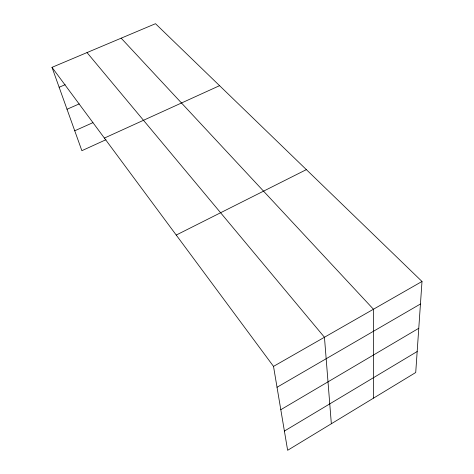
<?xml version="1.0" encoding="UTF-8"?>
<svg xmlns="http://www.w3.org/2000/svg" width="474" height="474" viewBox="0 0 474 474"><rect width="100%" height="100%" fill="white"/><g stroke="black" fill="none" stroke-linecap="round" stroke-linejoin="round"><path stroke-width="0.71" d="M422.002 281.473L415.722 372.517L287.635 450.3L273.516 366.384L51.998 67.344L155.502 23.7L422.002 281.473L273.516 366.384M284.394 431.067L417.173 351.524M280.804 409.696L418.773 328.286M277.029 387.264L420.45 303.994M176.233 235.057L306.364 169.621M104.398 138.076L219.569 85.67M105.98 139.7L81.872 150.691L51.998 67.344M74.744 130.794L92.916 122.659M67.024 109.257L79.229 103.901M59.137 87.263L65.169 84.674M121.172 38.175L373.447 309.238L373.613 398.089M87.015 52.578L324.453 337.257L331.344 423.756"/></g></svg>
